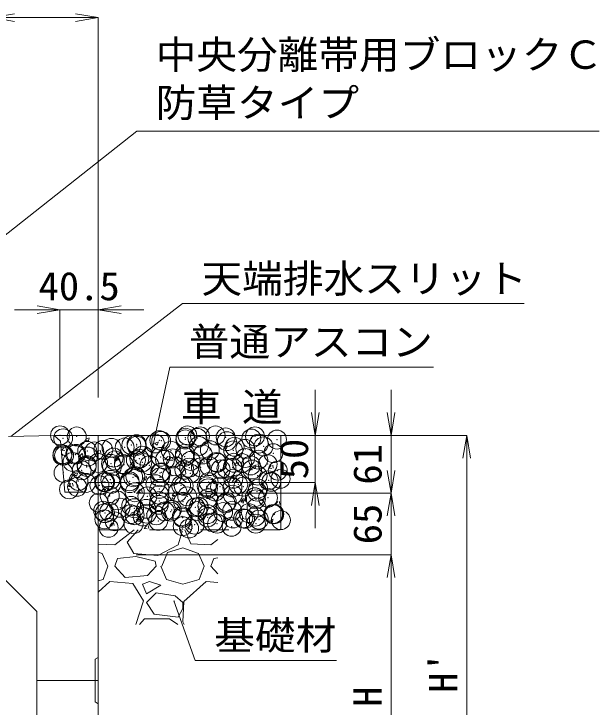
# Model space of a CAD drawing. Units: millimetres at full size. Extents: x 164402 to 209100, y 872507 to 885397.
# Drawn here: x 192906 to 193525, y 882661 to 883394 of the extents above; entities that cross this region are included whole.
import ezdxf
from ezdxf.enums import TextEntityAlignment as Align

# ---------------------------------------------------------------- set-up
doc = ezdxf.new("R2010")
doc.units = ezdxf.units.MM
doc.header["$LTSCALE"] = 40
doc.header["$PDMODE"] = 32
doc.header["$PDSIZE"] = 20
doc.linetypes.add('USER1', pattern=[1.35, 0.75, -0.6])
for name, color, linetype, lineweight in [('0_2', 7, 'Continuous', 13), ('ハッチング', 7, 'Continuous', 5), ('作業エリア', 11, 'Continuous', 13), ('寸法線', 7, 'Continuous', 13), ('本体', 2, 'Continuous', 13), ('補助線', 8, 'Continuous', 13)]:
    doc.layers.add(name, color=color, linetype=linetype, lineweight=lineweight)
doc.styles.add('ＭＳ 明朝', font='')
doc.styles.get('ＭＳ 明朝').set_extended_font_data('MS Mincho')

# ---------------------------------------------------------------- blocks, each defined once
blk = doc.blocks.new('open_arrow')
at = {"color": 0, "linetype": 'Continuous', "lineweight": -2}
blk.add_lwpolyline([(7.5, 1.25), (0, 0), (7.5, -1.25)], dxfattribs=at)

msp = doc.modelspace()

# ---------------------------------------------------------------- linework, layer by layer
at = {"layer": '0_2'}
for p, q in [((192949.23, 882948.36), (192955.23, 882948.48)), ((192955.23, 882948.48), (193225.23, 882948.48))]:
    msp.add_line(p, q, dxfattribs=at)
at = {"layer": '0_2', "linetype": 'USER1', "lineweight": 5}
for p, q in [((192995.73, 882898.48), (193188.73, 882898.48)), ((192995.73, 882848.48), (193188.73, 882848.48))]:
    msp.add_line(p, q, dxfattribs=at)
at = {"layer": 'ハッチング'}
for p, q in [((193186.5, 882948.48), (193188.73, 882948.13)), ((192982.38, 882943.79), (192984.9, 882942.09)), ((192982.67, 882944.44), (192986.23, 882945.8)), ((192984.98, 882942.06), (192986.01, 882945.13)), ((193055.38, 882939.72), (193057.91, 882938.02)), ((193055.67, 882940.37), (193059.23, 882941.73)), ((193057.98, 882937.99), (193059.01, 882941.06)), ((192957.33, 882932.82), (192959.78, 882935.73)), ((192957.33, 882932.8), (192960.37, 882932.54)), ((192961.98, 882932.83), (192961.39, 882936.02)), ((192993.77, 882929.63), (192996.22, 882932.55)), ((192998.42, 882929.64), (192997.83, 882932.83)), ((193128.39, 882935.66), (193130.92, 882933.95)), ((193128.68, 882936.3), (193132.24, 882937.66)), ((193130.99, 882933.93), (193132.02, 882937)), ((192974.68, 882925.11), (192978.64, 882929.23)), ((192979.63, 882924.45), (192979.07, 882929.28)), ((192993.77, 882929.61), (192996.8, 882929.35)), ((193012.99, 882923.98), (193016.55, 882925.35)), ((193030.2, 882926.44), (193032.65, 882929.36)), ((193030.2, 882926.43), (193033.24, 882926.16)), ((193034.85, 882926.46), (193034.26, 882929.64)), ((193066.64, 882923.25), (193069.09, 882926.17)), ((193071.29, 882923.27), (193070.7, 882926.45)), ((192975, 882924.43), (192979.52, 882923.73)), ((193012.7, 882923.34), (193015.23, 882921.64)), ((193015.3, 882921.61), (193016.33, 882924.68)), ((193028.9, 882916.7), (193032.86, 882920.82)), ((193033.85, 882916.05), (193033.29, 882920.87)), ((193066.64, 882923.24), (193069.68, 882922.97)), ((193085.71, 882919.27), (193088.23, 882917.57)), ((193086, 882919.91), (193089.55, 882921.28)), ((193088.31, 882917.54), (193089.34, 882920.61)), ((193103.08, 882920.06), (193105.53, 882922.98)), ((193103.08, 882920.05), (193106.11, 882919.78)), ((193107.73, 882920.08), (193107.14, 882923.27)), ((193139.52, 882916.88), (193141.96, 882919.79)), ((193144.16, 882916.89), (193143.57, 882920.08)), ((193029.22, 882916.02), (193033.74, 882915.32)), ((193083.12, 882908.29), (193087.07, 882912.41)), ((193088.07, 882907.64), (193087.5, 882912.46)), ((193139.51, 882916.86), (193142.55, 882916.6)), ((193158.71, 882915.2), (193161.24, 882913.5)), ((193159, 882915.85), (193162.56, 882917.21)), ((193161.31, 882913.47), (193162.34, 882916.54)), ((193175.95, 882913.69), (193178.4, 882916.61)), ((193175.95, 882913.67), (193178.99, 882913.41)), ((193180.6, 882913.71), (193180.01, 882916.89)), ((192970.02, 882906.96), (192972.54, 882905.25)), ((192970.31, 882907.6), (192973.86, 882908.96)), ((192972.62, 882905.23), (192973.65, 882908.29)), ((193043.02, 882902.89), (193045.55, 882901.18)), ((193043.31, 882903.53), (193046.87, 882904.9)), ((193045.62, 882901.16), (193046.65, 882904.23)), ((193083.44, 882907.61), (193087.95, 882906.91)), ((193137.33, 882899.88), (193141.29, 882904)), ((193142.28, 882899.23), (193141.72, 882904.05)), ((192964.38, 882894.6), (192966.83, 882897.52)), ((192969.03, 882894.62), (192968.44, 882897.81)), ((193116.03, 882898.82), (193116.54, 882898.48)), ((193116.32, 882899.46), (193119.88, 882900.83)), ((193116.54, 882898.48), (193118.56, 882897.11)), ((193118.63, 882897.09), (193119.1, 882898.48)), ((193119.1, 882898.48), (193119.66, 882900.16)), ((193137.65, 882899.2), (193142.17, 882898.5)), ((192964.38, 882894.59), (192967.41, 882894.32)), ((193000.63, 882887.15), (193004.19, 882888.51)), ((193000.82, 882891.42), (193003.27, 882894.33)), ((193000.82, 882891.4), (193003.85, 882891.14)), ((193005.46, 882891.43), (193004.88, 882894.62)), ((193037.25, 882888.23), (193039.7, 882891.15)), ((193037.25, 882888.21), (193040.29, 882887.95)), ((193041.9, 882888.25), (193041.31, 882891.43)), ((193078.34, 882885.06), (193077.75, 882888.24)), ((193000.34, 882886.5), (193002.87, 882884.8)), ((193002.94, 882884.77), (193003.97, 882887.84)), ((193073.35, 882882.43), (193075.87, 882880.73)), ((193073.64, 882883.08), (193077.19, 882884.44)), ((193073.69, 882885.04), (193076.14, 882887.96)), ((193073.69, 882885.03), (193076.73, 882884.76)), ((193075.95, 882880.7), (193076.98, 882883.77)), ((193110.13, 882881.85), (193112.58, 882884.77)), ((193110.13, 882881.84), (193113.16, 882881.57)), ((193114.77, 882881.87), (193114.19, 882885.05)), ((193146.56, 882878.66), (193149.01, 882881.58)), ((193151.21, 882878.68), (193150.62, 882881.87)), ((193146.35, 882878.37), (193148.88, 882876.66)), ((193146.56, 882878.65), (193149.6, 882878.38)), ((193146.64, 882879.01), (193150.2, 882880.37)), ((193148.95, 882876.64), (193149.98, 882879.7)), ((193183, 882875.48), (193185.45, 882878.4)), ((193183, 882875.46), (193186.04, 882875.2)), ((193187.65, 882875.49), (193187.06, 882878.68)), ((193030.95, 882866.69), (193034.51, 882868.06)), ((193033.26, 882864.32), (193034.29, 882867.39)), ((193030.66, 882866.05), (193033.19, 882864.34)), ((193035.63, 882858.8), (193039.59, 882862.93)), ((193040.59, 882858.15), (193040.02, 882862.98)), ((193103.67, 882861.98), (193106.19, 882860.28)), ((193103.96, 882862.62), (193107.52, 882863.99)), ((193106.27, 882860.25), (193107.3, 882863.32)), ((193176.97, 882858.56), (193180.52, 882859.92)), ((193179.28, 882856.18), (193180.31, 882859.25)), ((193007.86, 882853.19), (193010.9, 882852.92)), ((193007.87, 882853.2), (193010.31, 882856.12)), ((193012.51, 882853.22), (193011.92, 882856.41)), ((193035.95, 882858.13), (193040.47, 882857.42)), ((193044.3, 882850.02), (193046.75, 882852.94)), ((193048.95, 882850.03), (193048.36, 882853.22)), ((193089.85, 882850.39), (193093.81, 882854.52)), ((193094.8, 882849.74), (193094.24, 882854.57)), ((193176.67, 882857.91), (193179.2, 882856.21)), ((193013.07, 882832.71), (193033.48, 882848.48)), ((193026.28, 882835.76), (193037.73, 882848.48)), ((193044.3, 882850), (193047.34, 882849.74)), ((193084.19, 882846.93), (193080.13, 882832.71)), ((193081.97, 882848.48), (193084.19, 882846.93)), ((193082.12, 882848.48), (193083.19, 882849.75)), ((193085.09, 882848.48), (193084.8, 882850.03)), ((193087.13, 882848.48), (193093.34, 882833.72)), ((193090.17, 882849.72), (193094.69, 882849.02)), ((193114.67, 882832.71), (193122.18, 882838.51)), ((192995.73, 882833.53), (193013.07, 882832.71)), ((193033.39, 882823.56), (193026.28, 882835.76)), ((193080.13, 882832.71), (193058.79, 882821.53)), ((193068.95, 882824.58), (193085.21, 882829.66)), ((193085.21, 882829.66), (193101.47, 882823.56)), ((193093.34, 882833.72), (193114.67, 882832.71)), ((192995.73, 882825.12), (192999.87, 882823.56)), ((192999.87, 882823.56), (193005.96, 882810.36)), ((193058.79, 882821.53), (193033.39, 882823.56)), ((193062.86, 882810.36), (193068.95, 882824.58)), ((193101.47, 882823.56), (193107.56, 882810.36)), ((193013.07, 882810.36), (193016.12, 882818.48)), ((193035.43, 882820.52), (193016.12, 882818.48)), ((193055.75, 882815.44), (193035.43, 882820.52)), ((193056.76, 882810.36), (193055.75, 882815.44)), ((193114.67, 882810.36), (193117.72, 882818.48)), ((193122.18, 882818.95), (193117.72, 882818.48)), ((193000.88, 882796.13), (193005.96, 882810.36)), ((193024.25, 882798.16), (193013.07, 882810.36)), ((193056.76, 882810.36), (193047.62, 882800.2)), ((193061.84, 882810.36), (193067.94, 882796.13)), ((193102.48, 882796.13), (193107.56, 882810.36)), ((193122.18, 882802.17), (193114.67, 882810.36)), ((192995.73, 882794.62), (193000.88, 882796.13)), ((193007.99, 882794.1), (192995.73, 882782.9)), ((193032.38, 882792.07), (193007.99, 882794.1)), ((193047.62, 882800.2), (193024.25, 882798.16)), ((193049.65, 882794.1), (193042.54, 882791.05)), ((193061.84, 882790.04), (193049.65, 882794.1)), ((193067.94, 882796.13), (193085.21, 882791.05)), ((193085.21, 882791.05), (193102.48, 882796.13)), ((193109.59, 882794.1), (193086.23, 882772.76)), ((193122.18, 882793.05), (193109.59, 882794.1)), ((193043.55, 882773.78), (193032.38, 882792.07)), ((193042.54, 882791.05), (193046.6, 882780.89)), ((193046.6, 882780.89), (193061.84, 882790.04)), ((193056.76, 882781.91), (193046.6, 882771.75)), ((193077.08, 882778.86), (193056.76, 882781.91)), ((193085.21, 882771.75), (193077.08, 882778.86)), ((193035.45, 882748.47), (193043.55, 882773.78)), ((193046.6, 882771.75), (193054.73, 882759.56)), ((193086.23, 882772.76), (193085.21, 882751.43)), ((193085.21, 882765.65), (193085.21, 882771.75)), ((193080.13, 882756.51), (193085.21, 882765.65)), ((193054.73, 882759.56), (193080.13, 882756.51)), ((193039.16, 882748.47), (193044.57, 882754.48)), ((193044.57, 882754.48), (193070.99, 882754.48)), ((193070.99, 882754.48), (193079.67, 882748.47)), ((193085.21, 882751.43), (193086.46, 882748.47))]:
    msp.add_line(p, q, dxfattribs=at)
for p in [(192958.59, 882945.38), (192972.94, 882947.32), (193087.66, 882944.15), (193087.84, 882945.93), (193089.86, 882948.4), (193100.37, 882945.82), (193103.21, 882947.42), (193119.61, 882948.36), (193130.33, 882946.28), (193157.45, 882945.13), (193161.28, 882947.41), (193030.6, 882938.22), (193036.1, 882939.1), (193036.33, 882937.39), (193055.57, 882939.92), (193060.23, 882943.31), (193062.18, 882942.68), (193102.03, 882937.24), (193131.65, 882942.33), (193165.35, 882939.66), (193170.29, 882936.75), (193184.57, 882943.98), (192984.05, 882932.04), (192991.53, 882931.49), (193000.98, 882933.14), (193009.71, 882935.3), (193023.62, 882935.72), (193072.4, 882932.16), (193113.61, 882932.83), (193138.33, 882932.54), (193139.69, 882936.41), (193151.05, 882934.22), (193180.68, 882929.63), (192957.73, 882927.19), (192957.97, 882928.47), (192959.58, 882927.29), (192971.35, 882928.05), (192972.29, 882928.96), (192984.85, 882926.05), (193011.97, 882924.9), (193035.48, 882922.19), (193039.09, 882923.75), (193042.78, 882927.07), (193061.56, 882925.77), (193066.2, 882922.61), (193074.29, 882924.11), (193087.01, 882925.79), (193087.22, 882929.02), (193106.25, 882928.32), (193151.05, 882924.55), (193164.73, 882922.75), (192968.44, 882920.37), (192983.44, 882915.13), (192983.52, 882916.9), (192995.56, 882919.22), (193009.1, 882918.38), (193010.25, 882915.68), (193013.15, 882921.99), (193022.68, 882918.08), (193022.97, 882917.36), (193042.21, 882919.89), (193049.8, 882916.93), (193076.91, 882915.78), (193093.32, 882921.46), (193112.99, 882915.92), (193120.44, 882920.32), (193121.43, 882919.46), (193139.07, 882919.5), (193147.56, 882919.17), (193156.92, 882916.71), (193174.68, 882918.03), (192958.93, 882908.92), (192978.17, 882911.46), (193060.95, 882908.86), (193062.18, 882909.29), (193086.6, 882912.11), (193091.8, 882914.38), (193092.88, 882908.28), (193104.03, 882914.64), (193124.97, 882912.51), (193131.15, 882913.49), (193137.68, 882914.18), (193158.27, 882912.35), (193185.39, 882911.2), (192974.74, 882900.22), (193008.48, 882901.47), (193032.55, 882904.21), (193034.86, 882905.28), (193060.93, 882904.08), (193073.64, 882905.75), (193138.45, 882902.59), (193164.11, 882905.84), (193175.64, 882900.9), (193188.36, 882902.58), (192973.3, 882894.04), (192982.82, 882898.22), (192996.89, 882895.64), (193001.86, 882899.08), (193002.93, 882899.12), (193009.61, 882897.32), (193028.84, 882899.85), (193028.98, 882897.93), (193056.1, 882896.79), (193083.21, 882895.64), (193085.99, 882895.2), (193110.33, 882894.49), (193112.37, 882899.01), (193124.32, 882894.14), (193137.45, 882893.35), (193143.56, 882896.68), (193148.96, 882894.24), (193178.58, 882899.32), (192964.81, 882891.42), (193034.24, 882888.37), (193060.28, 882885.71), (193060.33, 882891.95), (193079.52, 882888.25), (193111.6, 882892.47), (193119.33, 882889.15), (193137.84, 882885.67), (193163.5, 882888.93), (193164.57, 882892.2), (193007.86, 882884.56), (193015.48, 882879.82), (193047.56, 882884.04), (193060.08, 882878.98), (193085.37, 882878.29), (193089.71, 882884.07), (193111.75, 882882.1), (193161.13, 882883.08), (193162.28, 882880.87), (193175, 882882.54), (192996.24, 882877.28), (193019.09, 882871.97), (193030.45, 882873.9), (193033.63, 882871.46), (193046.2, 882870.83), (193059.71, 882875.04), (193098.24, 882872.43), (193101.88, 882872.91), (193110.96, 882874.11), (193130.2, 882876.64), (193131.5, 882878), (193162.88, 882872.02), (193000.83, 882868.81), (193002.68, 882866.3), (193007.24, 882867.65), (193029.8, 882865.15), (193034.2, 882864), (193046.92, 882865.68), (193056.92, 882864), (193066.16, 882868.21), (193072.25, 882867.83), (193073.32, 882869.68), (193100.44, 882868.54), (193111.14, 882865.19), (193127.56, 882867.39), (193137.22, 882868.76), (193154.68, 882866.24), (193180.53, 882865.31), (193180.87, 882865.04), (193181.79, 882865.1), (193002.12, 882859.78), (193013, 882857.66), (193042.63, 882862.74), (193059.09, 882858.13), (193084.03, 882862.86), (193084.75, 882861.38), (193111.15, 882861.71), (193116.83, 882856.61), (193138.27, 882860.57), (193148.91, 882860.83), (193150.9, 882860.22), (193161.63, 882862.5), (193165.39, 882859.42), (193188.65, 882858.91), (193006.62, 882850.74), (193033.01, 882854.55), (193084.88, 882852.4), (193091.65, 882850.05), (193097.59, 882854.07), (193121.28, 882855.14), (193136.6, 882851.85), (193162.26, 882855.1)]:
    msp.add_point(p, dxfattribs=at)
at = {"layer": '作業エリア'}
msp.add_point((192955.23, 882948.48), dxfattribs=at)
at = {"layer": '寸法線'}
for p, q in [((192883.23, 883389.86), (192995.73, 883389.86)), ((192995.73, 882988.48), (192995.73, 883389.86)), ((192907.23, 883081.24), (193043.73, 883081.24)), ((192955.23, 882988.48), (192955.23, 883081.24)), ((192995.73, 882988.48), (192995.73, 883081.24)), ((193225.06, 882850.48), (193225.06, 882996.48)), ((193305.06, 882839.29), (193305.06, 882996.48)), ((192995.23, 882948.48), (193385.06, 882948.48)), ((192995.23, 882948.48), (193305.06, 882948.48)), ((192995.23, 882948.48), (193225.06, 882948.48)), ((193385.06, 882447.29), (193385.06, 882948.48)), ((193305.06, 882935.29), (193305.06, 882774.29)), ((193035.73, 882898.48), (193225.06, 882898.48)), ((193035.73, 882887.29), (193305.06, 882887.29)), ((193035.73, 882887.29), (193305.06, 882887.29)), ((193035.73, 882822.29), (193305.06, 882822.29)), ((193035.73, 882822.29), (193305.06, 882822.29)), ((193305.06, 882522.29), (193305.06, 882822.29))]:
    msp.add_line(p, q, dxfattribs=at)
at = {"layer": '寸法線', "lineweight": 9}
for points in [[(192843.11, 883117.28), (193036.28, 883269.83), (193524.96, 883269.83)], [(192903.32, 882947.35), (193084.71, 883087.87), (193445.85, 883087.87)]]:
    msp.add_lwpolyline(points, dxfattribs=at)
at = {"layer": '寸法線'}
for points in [[(193050.77, 882924.97), (193071.31, 883020.48), (193349.99, 883020.48)], [(193075.65, 882773.73), (193098.19, 882710.57), (193247.45, 882710.57)]]:
    msp.add_lwpolyline(points, dxfattribs=at)
at = {"layer": '本体'}
for p, q in [((192949.23, 882948.36), (192900.92, 882947.39)), ((192949.23, 882948.36), (192955.73, 882942.5)), ((192955.73, 882942.5), (192960.23, 882888.48)), ((192980.73, 882888.48), (192985.73, 882898.48)), ((192985.73, 882898.48), (192995.73, 882898.48)), ((192995.73, 882457.29), (192995.73, 882898.48)), ((192960.23, 882888.48), (192980.73, 882888.48)), ((192870.73, 882822.29), (192930.73, 882762.29)), ((192930.73, 882592.81), (192930.73, 882762.29))]:
    msp.add_line(p, q, dxfattribs=at)
at = {"layer": '本体', "lineweight": 9}
for p, q in [((192995.73, 882713.79), (192992.53, 882711.79)), ((192992.53, 882711.79), (192992.53, 882666.79)), ((192992.53, 882666.79), (192995.73, 882664.79))]:
    msp.add_line(p, q, dxfattribs=at)
at = {"layer": '補助線'}
for p, q in [((192995.73, 882898.48), (192995.73, 882948.48)), ((193188.73, 882848.48), (193188.73, 882948.48)), ((192995.73, 882689.29), (192930.73, 882689.29))]:
    msp.add_line(p, q, dxfattribs=at)

# ---------------------------------------------------------------- block references
at = {"layer": '寸法線', "xscale": 3.2, "yscale": 3.2}
for p in [(192883.23, 883389.86), (192995.73, 883081.24)]:
    msp.add_blockref('open_arrow', p, dxfattribs=at)
at = {"layer": '寸法線'}
for p, xscale, yscale, rotation in [((192995.73, 883389.86), 3.2, 3.2, 180), ((192955.23, 883081.24), 3.2, 3.2, 180), ((193225.06, 882948.48), 3.2, 3.2, 90), ((193305.06, 882948.48), 3.2, 3.2, 90), ((193385.06, 882948.48), 3.2, 3.2, 270), ((193050.77, 882924.97), 0.16, 0.16, 77.9), ((193305.06, 882887.29), 3.2, 3.2, 90), ((193225.06, 882898.48), 3.2, 3.2, 270), ((193305.06, 882887.29), 3.2, 3.2, 270), ((193305.06, 882822.29), 3.2, 3.2, 270), ((193305.06, 882822.29), 3.2, 3.2, 270), ((193075.65, 882773.73), 0.16, 0.16, 289.6)]:
    msp.add_blockref('open_arrow', p, dxfattribs=dict(at, xscale=xscale, yscale=yscale, rotation=rotation))

# ---------------------------------------------------------------- texts
at = {"layer": '0_2', "style": 'ＭＳ 明朝', "width": 1.05}
msp.add_text('車 道', height=30.02, dxfattribs=at).set_placement((193083.05, 882954.39), align=Align.BOTTOM_LEFT)
at = {"layer": '寸法線', "style": 'ＭＳ 明朝', "width": 1.05}
for s, p in [('中央分離帯用ブロックＣ', (193056.28, 883326.71)), ('防草タイプ', (193056.28, 883275.86))]:
    msp.add_text(s, height=30.02, dxfattribs=at).set_placement(p, align=Align.BOTTOM_LEFT)
for s, p in [('天端排水スリット', (193104.71, 883129.19)), ('普通アスコン', (193091.31, 883062.31)), ('基礎材', (193118.19, 882752.05))]:
    msp.add_text(s, height=30.02, dxfattribs=at).set_placement(p, align=Align.TOP_LEFT)
msp.add_text('40.5', height=30.02, dxfattribs=at).set_placement((192975.48, 883106.24), align=Align.MIDDLE_CENTER)
for s, p in [('50', (193202.43, 882923.48)), ('61', (193280.06, 882917.88)), ('65', (193280.06, 882854.79)), ("H'", (193360.06, 882697.88)), ('H', (193280.06, 882672.29))]:
    msp.add_text(s, height=30.02, rotation=90, dxfattribs=at).set_placement(p, align=Align.MIDDLE_CENTER)

doc.saveas('drawing.dxf')
